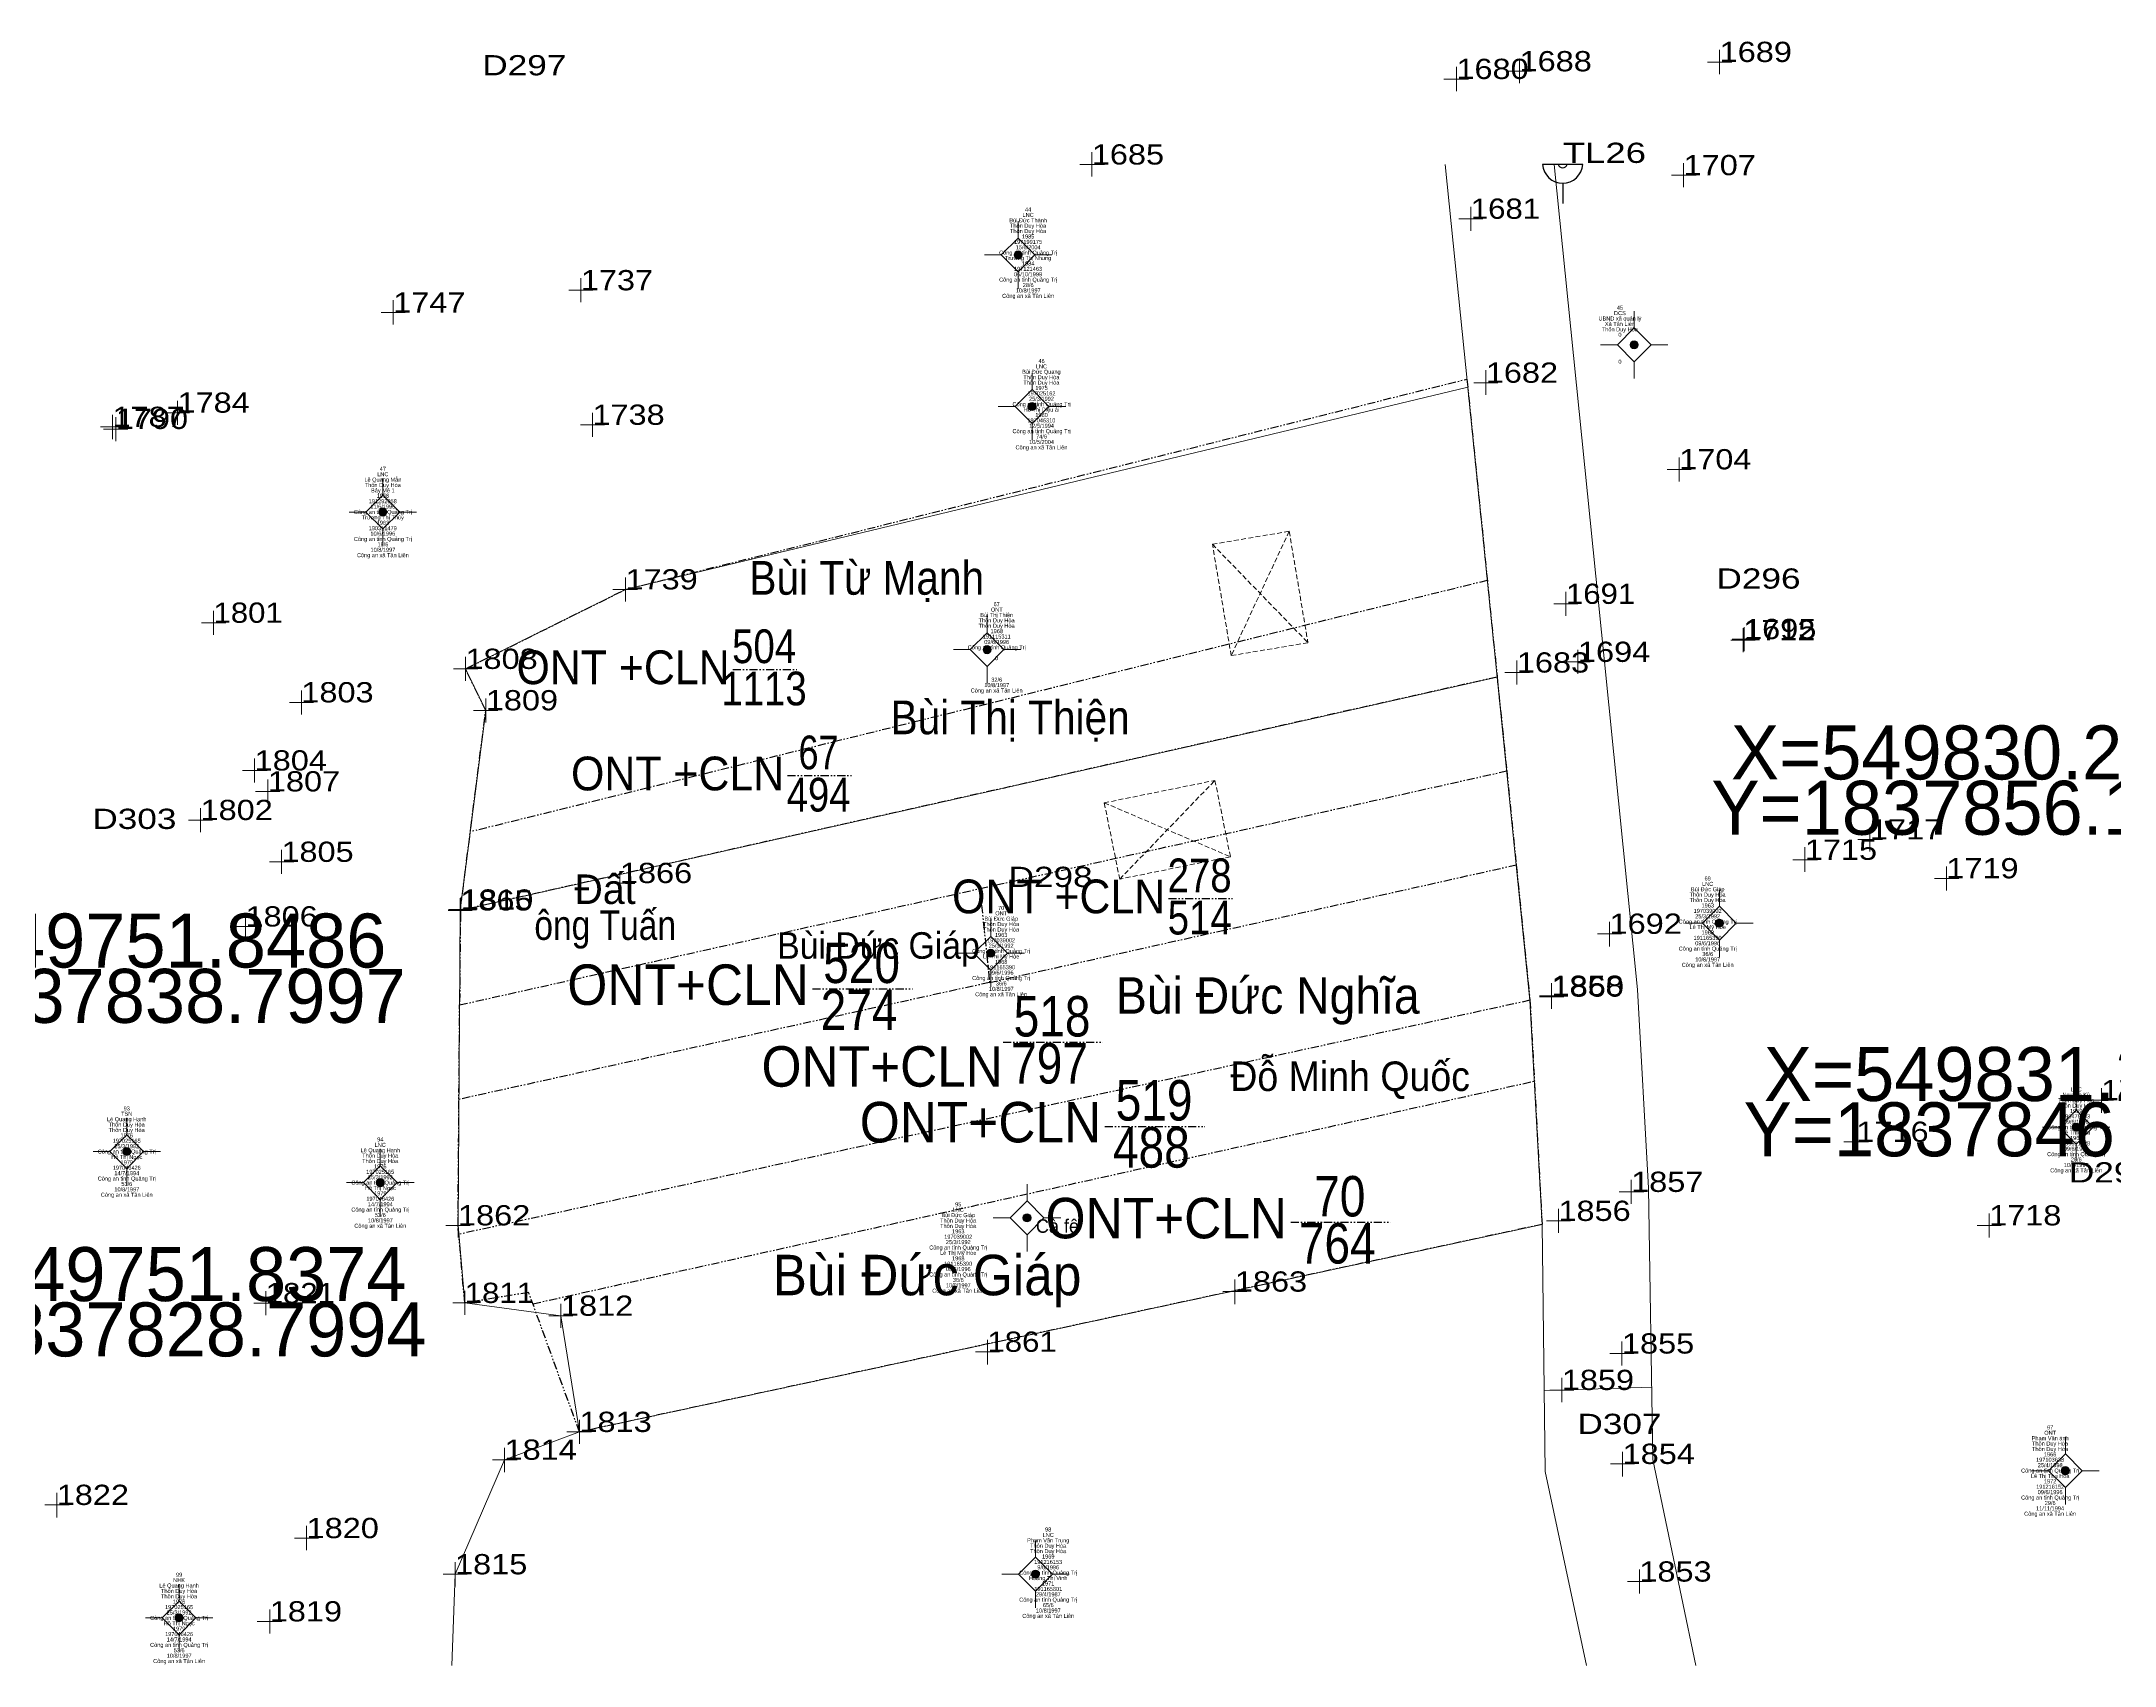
# Model space of a CAD drawing. Header units: metres. Extents: x 548949 to 550221, y 1836732 to 1838051.
# Drawn here: x 549720.9 to 549874.5, y 1837796.8 to 1837917.2 of the extents above; entities that cross this region are included whole.
import ezdxf
from ezdxf.enums import TextEntityAlignment as Align

# ---------------------------------------------------------------- set-up
doc = ezdxf.new("R2010")
doc.units = ezdxf.units.M
doc.header["$LTSCALE"] = 0.12
doc.linetypes.add('DASH_DOUBLE_DOT', pattern=[9.2, 5, -1.2, 0.3, -1.2, 0.3, -1.2])
doc.linetypes.add('MEDIUM_DASHED', pattern=[4.5, 3, -1.5])
for name, color, linetype, lineweight in [('10', 7, 'Continuous', 13), ('11', 7, 'Continuous', 13), ('2', 7, 'DASH_DOUBLE_DOT', 25), ('22', 7, 'Continuous', 13), ('23', 7, 'Continuous', 13), ('4', 7, 'Continuous', 13), ('40', 7, 'MEDIUM_DASHED', 13), ('8', 7, 'Continuous', 25)]:
    doc.layers.add(name, color=color, linetype=linetype, lineweight=lineweight)
doc.layers.add('15', color=7, linetype='Continuous')
doc.layers.add('5', color=7, linetype='Continuous')

msp = doc.modelspace()

# ---------------------------------------------------------------- hatches: boundary and pattern name
at = {"layer": '11'}
for points in [[(549793.5895, 1837901.38, 1), (549792.9895, 1837901.38, 1)], [(549839.2495, 1837894.72, 1), (549838.6495, 1837894.72, 1)], [(549794.6195, 1837890.15, 1), (549794.0195, 1837890.15, 1)], [(549746.5095, 1837882.33, 1), (549745.9095, 1837882.33, 1)], [(549791.2895, 1837872.13, 1), (549790.6895, 1837872.13, 1)], [(549845.5595, 1837851.86, 1), (549844.9595, 1837851.86, 1)], [(549791.5595, 1837849.63, 1), (549790.9595, 1837849.63, 1)], [(549871.9995, 1837836.74, 1), (549871.3995, 1837836.74, 1)], [(549727.5295, 1837834.93, 1), (549726.9295, 1837834.93, 1)], [(549746.3195, 1837832.63, 1), (549745.7195, 1837832.63, 1)], [(549794.2495, 1837830.02, 1), (549793.6495, 1837830.02, 1)], [(549871.1995, 1837811.28, 1), (549870.5995, 1837811.28, 1)], [(549794.8795, 1837803.61, 1), (549794.2795, 1837803.61, 1)], [(549731.4095, 1837800.37, 1), (549730.8095, 1837800.37, 1)]]:
    msp.add_hatch(color=256, dxfattribs=at).paths.add_polyline_path(points)

# ---------------------------------------------------------------- linework, layer by layer
at = {"layer": '10'}
for p, q in [((549764.19, 1837876.59), (549826.61, 1837891.59)), ((549764.19, 1837876.59), (549752.33, 1837870.7)), ((549751.95, 1837852.8), (549828.79, 1837870.1)), ((549760.78, 1837814.15), (549832.12, 1837829.53))]:
    msp.add_line(p, q, dxfattribs=at)
for points in [[(549752.33, 1837870.7), (549753.84, 1837867.63), (549751.95, 1837852.8), (549751.78, 1837829.46)], [(549751.78, 1837829.46), (549752.28, 1837823.71), (549759.41, 1837822.76), (549760.78, 1837814.15)], [(549760.78, 1837814.15), (549755.23, 1837812.09), (549751.56, 1837803.6), (549751.32, 1837796.84)]]:
    msp.add_lwpolyline(points, dxfattribs=at)
at = {"layer": '11'}
for p, q in [((549793.29, 1837903.88), (549793.29, 1837902.63)), ((549792.04, 1837901.38), (549790.79, 1837901.38)), ((549795.79, 1837901.38), (549794.54, 1837901.38)), ((549793.29, 1837900.13), (549793.29, 1837898.88)), ((549838.95, 1837897.22), (549838.95, 1837895.97)), ((549837.7, 1837894.72), (549836.45, 1837894.72)), ((549841.45, 1837894.72), (549840.2, 1837894.72)), ((549794.32, 1837892.65), (549794.32, 1837891.4)), ((549838.95, 1837893.47), (549838.95, 1837892.22)), ((549793.07, 1837890.15), (549791.82, 1837890.15)), ((549796.82, 1837890.15), (549795.57, 1837890.15)), ((549794.32, 1837888.9), (549794.32, 1837887.65)), ((549746.21, 1837884.83), (549746.21, 1837883.58)), ((549744.96, 1837882.33), (549743.71, 1837882.33)), ((549748.71, 1837882.33), (549747.46, 1837882.33)), ((549746.21, 1837881.08), (549746.21, 1837879.83)), ((549790.99, 1837874.63), (549790.99, 1837873.38)), ((549789.74, 1837872.13), (549788.49, 1837872.13)), ((549793.49, 1837872.13), (549792.24, 1837872.13)), ((549790.99, 1837870.88), (549790.99, 1837869.63)), ((549845.26, 1837854.36), (549845.26, 1837853.11)), ((549791.26, 1837852.13), (549791.26, 1837850.88)), ((549844.01, 1837851.86), (549842.76, 1837851.86)), ((549845.26, 1837850.61), (549845.26, 1837849.36)), ((549847.76, 1837851.86), (549846.51, 1837851.86)), ((549790.01, 1837849.63), (549788.76, 1837849.63)), ((549793.76, 1837849.63), (549792.51, 1837849.63)), ((549791.26, 1837848.38), (549791.26, 1837847.13)), ((549871.7, 1837839.24), (549871.7, 1837837.99)), ((549727.23, 1837837.43), (549727.23, 1837836.18)), ((549870.45, 1837836.74), (549869.2, 1837836.74)), ((549874.2, 1837836.74), (549872.95, 1837836.74)), ((549871.7, 1837835.49), (549871.7, 1837834.24)), ((549725.98, 1837834.93), (549724.73, 1837834.93)), ((549727.23, 1837833.68), (549727.23, 1837832.43)), ((549729.73, 1837834.93), (549728.48, 1837834.93)), ((549746.02, 1837835.13), (549746.02, 1837833.88)), ((549744.77, 1837832.63), (549743.52, 1837832.63)), ((549748.52, 1837832.63), (549747.27, 1837832.63)), ((549793.95, 1837832.52), (549793.95, 1837831.27)), ((549746.02, 1837831.38), (549746.02, 1837830.13)), ((549792.7, 1837830.02), (549791.45, 1837830.02)), ((549796.45, 1837830.02), (549795.2, 1837830.02)), ((549793.95, 1837828.77), (549793.95, 1837827.52)), ((549870.9, 1837813.78), (549870.9, 1837812.53)), ((549869.65, 1837811.28), (549868.4, 1837811.28)), ((549873.4, 1837811.28), (549872.15, 1837811.28)), ((549870.9, 1837810.03), (549870.9, 1837808.78)), ((549794.58, 1837806.11), (549794.58, 1837804.86)), ((549793.33, 1837803.61), (549792.08, 1837803.61)), ((549797.08, 1837803.61), (549795.83, 1837803.61)), ((549731.11, 1837802.87), (549731.11, 1837801.62)), ((549794.58, 1837802.36), (549794.58, 1837801.11)), ((549729.86, 1837800.37), (549728.61, 1837800.37)), ((549733.61, 1837800.37), (549732.36, 1837800.37)), ((549731.11, 1837799.12), (549731.11, 1837797.87))]:
    msp.add_line(p, q, dxfattribs=at)
for points in [[(549793.29, 1837902.63), (549792.04, 1837901.38), (549793.29, 1837900.13), (549794.54, 1837901.38)], [(549838.95, 1837895.97), (549837.7, 1837894.72), (549838.95, 1837893.47), (549840.2, 1837894.72)], [(549794.32, 1837891.4), (549793.07, 1837890.15), (549794.32, 1837888.9), (549795.57, 1837890.15)], [(549746.21, 1837883.58), (549744.96, 1837882.33), (549746.21, 1837881.08), (549747.46, 1837882.33)], [(549790.99, 1837873.38), (549789.74, 1837872.13), (549790.99, 1837870.88), (549792.24, 1837872.13)], [(549845.26, 1837853.11), (549844.01, 1837851.86), (549845.26, 1837850.61), (549846.51, 1837851.86)], [(549791.26, 1837850.88), (549790.01, 1837849.63), (549791.26, 1837848.38), (549792.51, 1837849.63)], [(549871.7, 1837837.99), (549870.45, 1837836.74), (549871.7, 1837835.49), (549872.95, 1837836.74)], [(549727.23, 1837836.18), (549725.98, 1837834.93), (549727.23, 1837833.68), (549728.48, 1837834.93)], [(549746.02, 1837833.88), (549744.77, 1837832.63), (549746.02, 1837831.38), (549747.27, 1837832.63)], [(549793.95, 1837831.27), (549792.7, 1837830.02), (549793.95, 1837828.77), (549795.2, 1837830.02)], [(549870.9, 1837812.53), (549869.65, 1837811.28), (549870.9, 1837810.03), (549872.15, 1837811.28)], [(549794.58, 1837804.86), (549793.33, 1837803.61), (549794.58, 1837802.36), (549795.83, 1837803.61)], [(549731.11, 1837801.62), (549729.86, 1837800.37), (549731.11, 1837799.12), (549732.36, 1837800.37)]]:
    msp.add_lwpolyline(points, close=True, dxfattribs=at)
for centre in [(549793.2895, 1837901.38), (549838.9495, 1837894.72), (549794.3195, 1837890.15), (549746.2095, 1837882.33), (549790.9895, 1837872.13), (549845.2595, 1837851.86), (549791.2595, 1837849.63), (549871.6995, 1837836.74), (549727.2295, 1837834.93), (549746.0195, 1837832.63), (549793.9495, 1837830.02), (549870.8995, 1837811.28), (549794.5795, 1837803.61), (549731.1095, 1837800.37)]:
    msp.add_circle(centre, 0.3, dxfattribs=at)
at = {"layer": '2'}
for p, q in [((549828.06, 1837877.26), (549752.7, 1837858.63)), ((549772.15, 1837870.66), (549776.9, 1837870.66)), ((549828.79, 1837870.1), (549829.5, 1837863.14)), ((549776.19, 1837862.79), (549780.94, 1837862.79)), ((549804.43, 1837853.68), (549809.18, 1837853.68)), ((549751.95, 1837852.8), (549751.9, 1837845.8)), ((549831.22, 1837846.14), (549751.84, 1837828.8)), ((549791.17, 1837847.46), (549751.85, 1837838.8)), ((549778.05, 1837846.99), (549785.45, 1837846.99)), ((549831.22, 1837846.14), (549831.55, 1837840.15)), ((549792.17, 1837843.03), (549799.57, 1837843.03)), ((549757.33, 1837823.65), (549831.55, 1837840.15)), ((549799.72, 1837836.8), (549807.12, 1837836.8)), ((549813.49, 1837829.69), (549820.89, 1837829.69))]:
    msp.add_line(p, q, dxfattribs=at)
for points in [[(549753.07, 1837861.61), (549753.84, 1837867.63), (549752.33, 1837870.7), (549764.19, 1837876.59), (549826.55, 1837892.18), (549827.76, 1837880.24)], [(549827.76, 1837880.24), (549828.79, 1837870.1), (549751.95, 1837852.8), (549753.07, 1837861.61)], [(549790.46, 1837854.42), (549829.5, 1837863.14), (549830.21, 1837856.18)]]:
    msp.add_lwpolyline(points, dxfattribs=at)
msp.add_lwpolyline([(549830.21, 1837856.18), (549831.22, 1837846.14), (549832.12, 1837829.53), (549760.78, 1837814.15), (549757.02, 1837824.49), (549752.28, 1837823.71), (549751.78, 1837829.46), (549751.9, 1837845.8), (549790.46, 1837854.42), (549791.17, 1837847.46)], close=True, dxfattribs=at)
at = {"layer": '22'}
msp.add_line((549832.28, 1837817.22), (549840.27, 1837817.47), dxfattribs=at)
at = {"layer": '23'}
msp.add_line((549833.02, 1837908.09), (549836.71, 1837871.47), dxfattribs=at)
for points in [[(549824.94, 1837908.09), (549825.38, 1837903.72), (549826.61, 1837891.59), (549828.79, 1837870.1), (549831.22, 1837846.14), (549832.12, 1837829.53)], [(549836.71, 1837871.47), (549839.18, 1837846.95), (549840.01, 1837832.23)], [(549840.01, 1837832.23), (549840.34, 1837812.11), (549843.51, 1837796.84)], [(549832.12, 1837829.53), (549832.36, 1837811.23), (549835.41, 1837796.84)]]:
    msp.add_lwpolyline(points, dxfattribs=at)
at = {"layer": '4'}
for p, q in [((549825.77, 1837913.53), (549825.77, 1837915.31)), ((549830.45, 1837914.1), (549830.45, 1837915.88)), ((549846.18, 1837915.68), (549844.39, 1837915.68)), ((549845.28, 1837914.79), (549845.28, 1837916.57)), ((549826.66, 1837914.42), (549824.84, 1837914.42)), ((549831.34, 1837914.99), (549829.56, 1837914.99)), ((549798.75, 1837907.19), (549798.75, 1837909)), ((549799.68, 1837908.08), (549797.86, 1837908.08)), ((549842.61, 1837906.4), (549842.61, 1837908.18)), ((549843.54, 1837907.29), (549841.72, 1837907.29)), ((549826.84, 1837903.17), (549826.84, 1837904.95)), ((549827.73, 1837904.06), (549825.95, 1837904.06)), ((549761.77, 1837898.76), (549759.99, 1837898.76)), ((549760.88, 1837897.87), (549760.88, 1837899.65)), ((549747.87, 1837897.11), (549746.09, 1837897.11)), ((549746.98, 1837896.22), (549746.98, 1837898.04)), ((549827.95, 1837891.02), (549827.95, 1837892.84)), ((549730.99, 1837888.8), (549730.99, 1837890.58)), ((549828.84, 1837891.91), (549827.06, 1837891.91)), ((549726.17, 1837887.74), (549726.17, 1837889.52)), ((549726.42, 1837887.59), (549726.42, 1837889.37)), ((549731.88, 1837889.69), (549730.1, 1837889.69)), ((549761.74, 1837887.9), (549761.74, 1837889.68)), ((549727.06, 1837888.63), (549725.28, 1837888.63)), ((549727.31, 1837888.48), (549725.5, 1837888.48)), ((549762.64, 1837888.79), (549760.85, 1837888.79)), ((549842.28, 1837884.6), (549842.28, 1837886.38)), ((549843.17, 1837885.49), (549841.39, 1837885.49)), ((549764.19, 1837875.7), (549764.19, 1837877.48)), ((549765.08, 1837876.59), (549763.26, 1837876.59)), ((549834.78, 1837875.52), (549833, 1837875.52)), ((549833.89, 1837874.63), (549833.89, 1837876.41)), ((549734.58, 1837874.12), (549732.77, 1837874.12)), ((549733.66, 1837873.23), (549733.66, 1837875.01)), ((549847.02, 1837871.94), (549847.02, 1837873.72)), ((549847.09, 1837872.02), (549847.09, 1837873.8)), ((549834.78, 1837870.33), (549834.78, 1837872.11)), ((549847.91, 1837872.83), (549846.1, 1837872.83)), ((549847.98, 1837872.91), (549846.2, 1837872.91)), ((549753.26, 1837870.7), (549751.44, 1837870.7)), ((549752.33, 1837869.81), (549752.33, 1837871.59)), ((549830.25, 1837869.54), (549830.25, 1837871.32)), ((549835.68, 1837871.22), (549833.89, 1837871.22)), ((549740.17, 1837867.33), (549740.17, 1837869.11)), ((549831.18, 1837870.43), (549829.36, 1837870.43)), ((549741.06, 1837868.22), (549739.28, 1837868.22)), ((549754.73, 1837867.63), (549752.92, 1837867.63)), ((549753.84, 1837866.74), (549753.84, 1837868.52)), ((549737.64, 1837863.17), (549735.82, 1837863.17)), ((549736.71, 1837862.28), (549736.71, 1837864.06)), ((549738.58, 1837861.62), (549736.76, 1837861.62)), ((549737.69, 1837860.73), (549737.69, 1837862.51)), ((549732.7, 1837858.61), (549732.7, 1837860.39)), ((549733.59, 1837859.5), (549731.81, 1837859.5)), ((549856.42, 1837857.17), (549856.42, 1837858.95)), ((549738.69, 1837855.51), (549738.69, 1837857.29)), ((549851.59, 1837855.66), (549851.59, 1837857.48)), ((549857.34, 1837858.06), (549855.53, 1837858.06)), ((549739.62, 1837856.4), (549737.8, 1837856.4)), ((549763.78, 1837853.9), (549763.78, 1837855.72)), ((549852.52, 1837856.55), (549850.7, 1837856.55)), ((549863, 1837855.18), (549861.19, 1837855.18)), ((549862.08, 1837854.29), (549862.08, 1837856.07)), ((549751.95, 1837851.91), (549751.95, 1837853.72)), ((549752, 1837851.97), (549752, 1837853.75)), ((549764.67, 1837854.83), (549762.89, 1837854.83)), ((549736.03, 1837850.72), (549736.03, 1837852.5)), ((549752.84, 1837852.8), (549751.06, 1837852.8)), ((549752.89, 1837852.86), (549751.08, 1837852.86)), ((549736.92, 1837851.61), (549735.14, 1837851.61)), ((549838.01, 1837851.07), (549836.23, 1837851.07)), ((549837.12, 1837850.14), (549837.12, 1837851.96)), ((549833.7, 1837846.47), (549831.92, 1837846.47)), ((549833.72, 1837846.41), (549831.94, 1837846.41)), ((549832.81, 1837845.58), (549832.81, 1837847.4)), ((549832.83, 1837845.52), (549832.83, 1837847.3)), ((549874.46, 1837838.73), (549872.68, 1837838.73)), ((549873.57, 1837837.8), (549873.57, 1837839.62)), ((549856.3, 1837835.65), (549854.48, 1837835.65)), ((549855.41, 1837834.76), (549855.41, 1837836.58)), ((549838.72, 1837831.05), (549838.72, 1837832.83)), ((549833.33, 1837828.9), (549833.33, 1837830.68)), ((549839.65, 1837831.94), (549837.83, 1837831.94)), ((549752.67, 1837829.46), (549750.89, 1837829.46)), ((549751.78, 1837828.57), (549751.78, 1837830.35)), ((549834.22, 1837829.79), (549832.44, 1837829.79)), ((549866.14, 1837829.46), (549864.36, 1837829.46)), ((549865.25, 1837828.57), (549865.25, 1837830.35)), ((549737.53, 1837822.8), (549737.53, 1837824.58)), ((549752.28, 1837822.82), (549752.28, 1837824.6)), ((549810.24, 1837824.55), (549808.46, 1837824.55)), ((549809.35, 1837823.62), (549809.35, 1837825.44)), ((549738.42, 1837823.69), (549736.64, 1837823.69)), ((549753.17, 1837823.71), (549751.39, 1837823.71)), ((549759.41, 1837821.87), (549759.41, 1837823.65)), ((549760.3, 1837822.76), (549758.52, 1837822.76)), ((549791.91, 1837820.09), (549790.13, 1837820.09)), ((549791.02, 1837819.16), (549791.02, 1837820.98)), ((549838.93, 1837819.96), (549837.15, 1837819.96)), ((549838.04, 1837819.07), (549838.04, 1837820.86)), ((549834.47, 1837817.26), (549832.69, 1837817.26)), ((549833.58, 1837816.37), (549833.58, 1837818.15)), ((549761.67, 1837814.15), (549759.85, 1837814.15)), ((549760.78, 1837813.26), (549760.78, 1837815.04)), ((549755.23, 1837811.16), (549755.23, 1837812.98)), ((549838.09, 1837810.86), (549838.09, 1837812.67)), ((549756.16, 1837812.09), (549754.34, 1837812.09)), ((549838.98, 1837811.78), (549837.2, 1837811.78)), ((549722.04, 1837807.82), (549722.04, 1837809.63)), ((549722.96, 1837808.74), (549721.15, 1837808.74)), ((549741.45, 1837806.28), (549739.67, 1837806.28)), ((549740.56, 1837805.39), (549740.56, 1837807.2)), ((549751.56, 1837802.71), (549751.56, 1837804.49)), ((549752.45, 1837803.6), (549750.67, 1837803.6)), ((549840.22, 1837803.06), (549838.44, 1837803.06)), ((549839.33, 1837802.17), (549839.33, 1837803.95)), ((549738.72, 1837800.11), (549736.9, 1837800.11)), ((549737.83, 1837799.22), (549737.83, 1837801))]:
    msp.add_line(p, q, dxfattribs=at)
at = {"layer": '40'}
for p, q in [((549807.69, 1837879.94), (549814.77, 1837872.64)), ((549813.38, 1837880.9), (549809.08, 1837871.69)), ((549800.82, 1837855.12), (549807.88, 1837862.44)), ((549799.67, 1837860.78), (549809.02, 1837856.78))]:
    msp.add_line(p, q, dxfattribs=at)
for points in [[(549813.38, 1837880.9), (549814.77, 1837872.64), (549809.08, 1837871.69), (549807.69, 1837879.94)], [(549799.67, 1837860.78), (549807.88, 1837862.44), (549809.02, 1837856.78), (549800.82, 1837855.12)]]:
    msp.add_lwpolyline(points, close=True, dxfattribs=at)
at = {"layer": '8'}
for p, q in [((549835.14, 1837908.09), (549832.15, 1837908.09)), ((549833.99, 1837908.09), (549833.3, 1837908.09)), ((549833.65, 1837906.7), (549833.65, 1837905.2))]:
    msp.add_line(p, q, dxfattribs=at)
for radius, start, end in [(1.5, 184.04221, 355.95779), (0.36, 197.08044, 342.91956)]:
    msp.add_arc((549833.6453, 1837908.1981), radius, start, end, dxfattribs=at)

# ---------------------------------------------------------------- texts
at = {"layer": '15'}
for s, width, p in [('LNC', 0.95, (549794.03, 1837904.2)), ('44', 0.95, (549794.03, 1837904.6)), ('1985', 0.95, (549794.035, 1837902.6)), ('1984', 0.95, (549794.035, 1837900.6)), ('28/6', 0.95, (549794.035, 1837899)), ('DCS', 0.95, (549837.89, 1837896.92)), ('45', 0.95, (549837.89, 1837897.32)), ('0', 0.9, (549837.89, 1837895.32)), ('46', 0.9, (549795.025, 1837893.37)), ('0', 0.9, (549837.89, 1837893.32)), ('LNC', 0.95, (549795.02, 1837892.97)), ('197025162', 0.95, (549795.02, 1837890.97)), ('25/3/1992', 0.95, (549795.02, 1837890.57)), ('1975', 0.95, (549795.025, 1837891.37)), ('1980', 0.95, (549795.025, 1837889.37)), ('74/6', 0.95, (549795.025, 1837887.77)), ('LNC', 0.95, (549746.21, 1837884.98)), ('47', 0.95, (549746.21, 1837885.38)), ('11/6/1996', 0.95, (549746.21, 1837882.58)), ('Bảy Mệ 1', 0.95, (549746.21, 1837883.78)), ('1958', 0.95, (549746.215, 1837883.38)), ('1963', 0.95, (549746.215, 1837881.38)), ('10/6/1996', 0.95, (549746.21, 1837880.58)), ('18/6', 0.95, (549746.215, 1837879.78)), ('67', 0.95, (549791.7, 1837875.35)), ('1968', 0.95, (549791.705, 1837873.35)), ('191115311', 0.95, (549791.705, 1837872.95)), ('09/6/1996', 0.95, (549791.7, 1837872.55)), ('0', 0.9, (549791.7, 1837871.35)), ('32/6', 0.95, (549791.705, 1837869.75)), ('69', 0.95, (549844.39, 1837855.02)), ('LNC', 0.95, (549844.39, 1837854.62)), ('70', 0.95, (549792.03, 1837852.84)), ('197039002', 0.95, (549844.39, 1837852.62)), ('25/3/1992', 0.95, (549844.39, 1837852.22)), ('1963', 0.95, (549844.395, 1837853.02)), ('197039002', 0.95, (549792.03, 1837850.44)), ('1963', 0.95, (549792.035, 1837850.84)), ('1968', 0.95, (549844.395, 1837851.02)), ('25/3/1992', 0.95, (549792.03, 1837850.04)), ('1968', 0.95, (549792.035, 1837848.84)), ('09/6/1996', 0.95, (549844.39, 1837850.22)), ('36/6', 0.95, (549844.395, 1837849.42)), ('09/6/1996', 0.95, (549792.03, 1837848.04)), ('36/6', 0.95, (549792.035, 1837847.24)), ('96', 0.9, (549871.705, 1837839.79)), ('93', 0.95, (549727.23, 1837837.98)), ('LNC', 0.95, (549871.7, 1837839.39)), ('TSN', 0.95, (549727.225, 1837837.58)), ('09/6/1996', 0.95, (549871.7, 1837836.99)), ('1959', 0.95, (549871.705, 1837837.79)), ('25/3/1992', 0.95, (549727.23, 1837835.18)), ('1976', 0.95, (549727.23, 1837835.98)), ('LNC', 0.95, (549746.02, 1837835.28)), ('94', 0.95, (549746.02, 1837835.68)), ('09/6/1996', 0.95, (549871.7, 1837834.99)), ('1960', 0.95, (549871.705, 1837835.79)), ('197046426', 0.95, (549727.23, 1837833.58)), ('1979', 0.95, (549727.235, 1837833.98)), ('1976', 0.95, (549746.02, 1837833.68)), ('26/6', 0.95, (549871.705, 1837834.19)), ('53/6', 0.95, (549727.235, 1837832.38)), ('25/3/1992', 0.95, (549746.02, 1837832.88)), ('197046426', 0.95, (549746.02, 1837831.28)), ('1979', 0.95, (549746.025, 1837831.68)), ('LNC', 0.95, (549788.85, 1837830.47)), ('95', 0.95, (549788.85, 1837830.87)), ('53/6', 0.95, (549746.025, 1837830.08)), ('1963', 0.95, (549788.855, 1837828.87)), ('197039002', 0.95, (549788.85, 1837828.47)), ('25/3/1992', 0.95, (549788.85, 1837828.07)), ('09/6/1996', 0.95, (549788.85, 1837826.07)), ('1968', 0.95, (549788.855, 1837826.87)), ('36/6', 0.95, (549788.855, 1837825.27)), ('97', 0.95, (549869.77, 1837814.34)), ('1966', 0.95, (549869.77, 1837812.34)), ('1972', 0.95, (549869.77, 1837810.34)), ('191216152', 0.95, (549869.77, 1837809.94)), ('09/6/1996', 0.95, (549869.77, 1837809.54)), ('29/6', 0.95, (549869.775, 1837808.74)), ('LNC', 0.95, (549795.52, 1837806.37)), ('98', 0.95, (549795.52, 1837806.77)), ('1969', 0.95, (549795.525, 1837804.77)), ('99', 0.95, (549731.11, 1837803.42)), ('9/6/1996', 0.95, (549795.52, 1837803.97)), ('1971', 0.9, (549795.515, 1837802.77)), ('1976', 0.95, (549731.11, 1837801.42)), ('191165801', 0.95, (549795.525, 1837802.37)), ('65/6', 0.95, (549795.525, 1837801.17)), ('25/3/1992', 0.95, (549731.11, 1837800.62)), ('197046426', 0.95, (549731.11, 1837799.02)), ('1979', 0.95, (549731.115, 1837799.42)), ('53/6', 0.95, (549731.115, 1837797.82))]:
    msp.add_text(s, height=0.3, dxfattribs=dict(at, width=width)).set_placement(p, align=Align.CENTER)
for s, p in [('Bùi Đức Thành', (549794.035, 1837903.8)), ('Thôn Duy Hòa', (549794.025, 1837903.4)), ('Thôn Duy Hòa', (549794.025, 1837903)), ('Công an tỉnh Quảng Trị', (549794.035, 1837901.4)), ('Trương Thị Nhung', (549794.03, 1837901)), ('197199175', (549794.025, 1837902.2)), ('15/6/2004', (549794.035, 1837901.8)), ('Công an tỉnh Quảng Trị', (549794.035, 1837899.4)), ('06/10/1999', (549794.025, 1837899.8)), ('197121463', (549794.025, 1837900.2)), ('Công an xã Tân Liên', (549794.03, 1837898.2)), ('10/8/1997', (549794.035, 1837898.6)), ('UBND xã quản lý', (549837.89, 1837896.52)), ('Thôn Duy Hòa', (549837.885, 1837895.72)), (' Xã Tân Liên ', (549837.89, 1837896.12)), ('Bùi Đức Quang', (549795.015, 1837892.57)), ('Thôn Duy Hòa', (549795.015, 1837892.17)), ('Thôn Duy Hòa', (549795.015, 1837891.77)), ('Công an tỉnh Quảng Trị', (549795.025, 1837890.17)), ('Hồ Thị Diệu ái', (549795.02, 1837889.77)), ('197046310', (549795.015, 1837888.97)), ('Công an tỉnh Quảng Trị', (549795.025, 1837888.17)), ('12/5/1994', (549795.025, 1837888.57)), ('10/5/2004', (549795.025, 1837887.37)), ('Công an xã Tân Liên', (549795.02, 1837886.97)), ('Thôn Duy Hòa', (549746.205, 1837884.18)), ('Lê Quang Mẫn', (549746.215, 1837884.58)), ('191292058', (549746.205, 1837882.98)), ('Công an tỉnh Quảng Trị', (549746.215, 1837882.18)), ('Trương Thị Thúy', (549746.205, 1837881.78)), ('190311479', (549746.205, 1837880.98)), ('Công an tỉnh Quảng Trị', (549746.215, 1837880.18)), ('Công an xã Tân Liên', (549746.21, 1837878.98)), ('10/8/1997', (549746.215, 1837879.38)), ('ONT', (549791.705, 1837874.95)), ('Thôn Duy Hòa', (549791.695, 1837874.15)), ('Thôn Duy Hòa', (549791.695, 1837873.75)), ('Bùi Thị Thiện', (549791.7, 1837874.55)), ('Công an tỉnh Quảng Trị', (549791.705, 1837872.15)), ('Công an xã Tân Liên', (549791.7, 1837868.95)), ('10/8/1997', (549791.705, 1837869.35)), ('Thôn Duy Hòa', (549844.385, 1837853.82)), ('Thôn Duy Hòa', (549844.385, 1837853.42)), ('Bùi Đức Giáp', (549844.395, 1837854.22)), ('Bùi Đức Giáp', (549792.035, 1837852.04)), ('ONT', (549792.035, 1837852.44)), ('Công an tỉnh Quảng Trị', (549844.395, 1837851.82)), ('Thôn Duy Hòa', (549792.025, 1837851.64)), ('Thôn Duy Hòa', (549792.025, 1837851.24)), ('Lê Thị Mỹ Hòe', (549844.395, 1837851.42)), ('191165390', (549844.385, 1837850.62)), ('Công an tỉnh Quảng Trị', (549792.035, 1837849.64)), ('Lê Thị Mỹ Hòe', (549792.035, 1837849.24)), ('Công an tỉnh Quảng Trị', (549844.395, 1837849.82)), ('10/8/1997', (549844.395, 1837849.02)), ('Công an tỉnh Quảng Trị', (549792.035, 1837847.64)), ('191165390', (549792.025, 1837848.44)), ('Công an xã Tân Liên', (549844.39, 1837848.62)), ('Công an xã Tân Liên', (549792.03, 1837846.44)), ('10/8/1997', (549792.035, 1837846.84)), ('Thôn Duy Hòa', (549871.695, 1837838.59)), ('Thôn Duy Hòa', (549871.695, 1837838.19)), ('Nguyễn Kỷ', (549871.695, 1837838.99)), ('Lê Quang Hạnh', (549727.23, 1837837.18)), ('Thôn Duy Hòa', (549727.225, 1837836.78)), ('Công an tỉnh Quảng Trị', (549871.705, 1837836.59)), ('190478203', (549871.695, 1837837.39)), ('Thôn Duy Hòa', (549727.225, 1837836.38)), ('197025165', (549727.225, 1837835.58)), ('Lê Quang Hạnh', (549746.02, 1837834.88)), ('Lê Thị Tâm', (549871.7, 1837836.19)), ('190311528', (549871.695, 1837835.39)), ('Công an tỉnh Quảng Trị', (549727.235, 1837834.78)), ('Hồ Thị Ngọc', (549727.235, 1837834.38)), ('Thôn Duy Hòa', (549746.015, 1837834.48)), ('Thôn Duy Hòa', (549746.015, 1837834.08)), ('Công an tỉnh Quảng Trị', (549871.705, 1837834.59)), ('Công an xã Tân Liên', (549871.7, 1837833.39)), ('10/8/1997', (549871.705, 1837833.79)), ('Công an tỉnh Quảng Trị', (549727.235, 1837832.78)), ('14/7/1994', (549727.235, 1837833.18)), ('10/8/1997', (549727.235, 1837831.98)), ('Công an tỉnh Quảng Trị', (549746.025, 1837832.48)), ('Hồ Thị Ngọc', (549746.025, 1837832.08)), ('197025165', (549746.015, 1837833.28)), ('Công an xã Tân Liên', (549727.23, 1837831.58)), ('Công an tỉnh Quảng Trị', (549746.025, 1837830.48)), ('14/7/1994', (549746.025, 1837830.88)), ('Công an xã Tân Liên', (549746.02, 1837829.28)), ('10/8/1997', (549746.025, 1837829.68)), ('Thôn Duy Hòa', (549788.845, 1837829.67)), ('Thôn Duy Hòa', (549788.845, 1837829.27)), ('Bùi Đức Giáp', (549788.855, 1837830.07)), ('Công an tỉnh Quảng Trị', (549788.855, 1837827.67)), ('Lê Thị Mỹ Hòe', (549788.855, 1837827.27)), ('Công an tỉnh Quảng Trị', (549788.855, 1837825.67)), ('191165390', (549788.845, 1837826.47)), ('Công an xã Tân Liên', (549788.85, 1837824.47)), ('10/8/1997', (549788.855, 1837824.87)), ('Phạm Văn ánh', (549869.775, 1837813.54)), ('ONT', (549869.775, 1837813.94)), ('Thôn Duy Hòa', (549869.765, 1837813.14)), ('Thôn Duy Hòa', (549869.765, 1837812.74)), ('197103638', (549869.765, 1837811.94)), ('Công an tỉnh Quảng Trị', (549869.775, 1837811.14)), ('Lê Thị Thu Hòa', (549869.775, 1837810.74)), ('25/4/1998', (549869.775, 1837811.54)), ('Công an tỉnh Quảng Trị', (549869.775, 1837809.14)), ('Công an xã Tân Liên', (549869.77, 1837807.94)), ('11/11/1994', (549869.765, 1837808.34)), ('Phạm Văn Trung', (549795.52, 1837805.97)), ('Thôn Duy Hòa', (549795.515, 1837805.57)), ('Thôn Duy Hòa', (549795.515, 1837805.17)), ('191216153', (549795.515, 1837804.37)), ('Lê Quang Hạnh', (549731.11, 1837802.62)), ('NHK', (549731.11, 1837803.02)), ('Công an tỉnh Quảng Trị', (549795.525, 1837803.57)), ('Hoàng Thị Vinh', (549795.52, 1837803.17)), ('Thôn Duy Hòa', (549731.105, 1837802.22)), ('Thôn Duy Hòa', (549731.105, 1837801.82)), ('Công an tỉnh Quảng Trị', (549795.525, 1837801.57)), ('29/4/1987', (549795.525, 1837801.97)), ('Công an tỉnh Quảng Trị', (549731.115, 1837800.22)), ('Hồ Thị Ngọc', (549731.115, 1837799.82)), ('197025165', (549731.105, 1837801.02)), ('Công an xã Tân Liên', (549795.52, 1837800.37)), ('10/8/1997', (549795.525, 1837800.77)), ('Công an tỉnh Quảng Trị', (549731.115, 1837798.22)), ('14/7/1994', (549731.115, 1837798.62)), ('Công an xã Tân Liên', (549731.11, 1837797.02)), ('10/8/1997', (549731.115, 1837797.42))]:
    msp.add_text(s, height=0.3, dxfattribs=at).set_placement(p, align=Align.CENTER)
at = {"layer": '2'}
for s, width, p in [('Bùi Từ Mạnh', 0.9, (549790.77, 1837876.2)), ('ONT +CLN', 0.95, (549771.91, 1837869.57)), ('Bùi Thị Thiện', 0.9, (549801.56, 1837865.86)), ('ONT +CLN', 0.95, (549775.95, 1837861.7)), ('ONT +CLN', 0.95, (549804.19, 1837852.59))]:
    msp.add_text(s, height=2.5, dxfattribs=dict(at, width=width)).set_placement(p, align=Align.RIGHT)
for s, height, width, p in [('504', 2.5, 0.85, (549774.465, 1837871.13)), ('1113', 2.5, 0.85, (549774.46, 1837868)), ('67', 2.5, 0.8, (549778.5, 1837863.26)), ('494', 2.5, 0.85, (549778.505, 1837860.13)), ('278', 2.5, 0.85, (549806.74, 1837854.15)), ('ông Tuấn', 2.187, 0.85, (549762.69, 1837850.62)), ('514', 2.5, 0.85, (549806.745, 1837851.02)), ('Bùi Đức Giáp', 1.968, 0.95, (549782.94, 1837849.22)), ('520', 3, 0.85, (549781.69, 1837847.42)), ('ONT+CLN', 3, 0.95, (549768.83, 1837845.8)), ('Bùi Đức Nghĩa', 2.7, 0.95, (549811.795, 1837845.15)), ('274', 3, 0.85, (549781.5, 1837843.93)), ('518', 3, 0.85, (549795.805, 1837843.46)), ('797', 3, 0.85, (549795.615, 1837839.97)), ('ONT+CLN', 3, 0.95, (549783.22, 1837839.74)), ('Đỗ Minh Quốc', 2.187, 0.95, (549817.895, 1837839.42)), ('519', 3, 0.85, (549803.365, 1837837.23)), ('ONT+CLN', 3, 0.95, (549790.5, 1837835.61)), ('488', 3, 0.85, (549803.165, 1837833.74)), ('70', 3, 0.85, (549817.13, 1837830.12)), ('ONT+CLN', 3, 0.95, (549804.27, 1837828.5)), ('764', 3, 0.85, (549816.94, 1837826.63)), ('Bùi Đức Giáp', 3, 0.95, (549786.54, 1837824.28))]:
    msp.add_text(s, height=height, dxfattribs=dict(at, width=width)).set_placement(p, align=Align.CENTER)
for s, height, p in [('X=549830.2019', 4, (549865.08, 1837862.51)), ('Y=1837856.1782', 4, (549865.12, 1837858.41)), ('Đất', 2.187, (549762.675, 1837853.28)), ('X=549751.8486', 4, (549727.505, 1837848.57)), ('Y=1837838.7997', 4, (549727.46, 1837844.47)), ('X=549831.2200', 4, (549867.515, 1837838.68)), ('Y=1837846.1400', 4, (549867.505, 1837834.58)), ('X=549751.8374', 4, (549729.005, 1837823.85)), ('Y=1837828.7994', 4, (549729, 1837819.75))]:
    msp.add_text(s, height=height, dxfattribs=at).set_placement(p, align=Align.CENTER)
at = {"layer": '40'}
msp.add_text('Cà fê', height=1, dxfattribs=at).set_placement((549796.205, 1837828.91), align=Align.CENTER)
at = {"layer": '5'}
for s, width, p in [('1689', 1.2, (549845.28, 1837915.68)), ('D297 ', 1.3, (549753.58, 1837914.69)), ('1680', 1.2, (549825.77, 1837914.42)), ('1688', 1.2, (549830.45, 1837914.99)), ('1685', 1.2, (549798.75, 1837908.08)), ('TL26 ', 1.35, (549833.65, 1837908.2)), ('1707', 1.2, (549842.61, 1837907.29)), ('1681', 1.15, (549826.84, 1837904.06)), ('1737', 1.2, (549760.88, 1837898.76)), ('1747', 1.2, (549746.98, 1837897.11)), ('1682', 1.2, (549827.95, 1837891.91)), ('1784', 1.2, (549730.99, 1837889.69)), ('1787', 1.2, (549726.17, 1837888.63)), ('1790', 1.2, (549726.42, 1837888.48)), ('1738', 1.2, (549761.74, 1837888.79)), ('1704', 1.2, (549842.28, 1837885.49)), ('1739', 1.2, (549764.19, 1837876.59)), ('1691', 1.15, (549833.89, 1837875.52)), ('D296 ', 1.3, (549845.04, 1837876.65)), ('1801', 1.15, (549733.66, 1837874.12)), ('1712', 1.2, (549847.02, 1837872.83)), ('1695', 1.2, (549847.09, 1837872.91)), ('1808', 1.2, (549752.33, 1837870.7)), ('1694', 1.2, (549834.78, 1837871.22)), ('1683', 1.2, (549830.25, 1837870.43)), ('1803', 1.2, (549740.17, 1837868.22)), ('1809', 1.2, (549753.84, 1837867.63)), ('1804', 1.2, (549736.71, 1837863.17)), ('1807', 1.2, (549737.69, 1837861.62)), ('D303 ', 1.3, (549724.68, 1837858.84)), ('1802', 1.2, (549732.7, 1837859.5)), ('1717', 1.2, (549856.42, 1837858.06)), ('1805', 1.2, (549738.69, 1837856.4)), ('1715', 1.2, (549851.59, 1837856.55)), ('1719', 1.2, (549862.08, 1837855.18)), ('1866', 1.2, (549763.78, 1837854.83)), ('D298 ', 1.3, (549792.58, 1837854.54)), ('1865', 1.2, (549751.95, 1837852.8)), ('1810', 1.2, (549752, 1837852.86)), ('1806', 1.2, (549736.03, 1837851.61)), ('1692', 1.2, (549837.12, 1837851.07)), ('1858', 1.2, (549832.81, 1837846.47)), ('1860', 1.2, (549832.83, 1837846.41)), ('1721', 1.15, (549873.57, 1837838.73)), ('1716', 1.2, (549855.41, 1837835.65)), ('D299 ', 1.3, (549871.16, 1837832.64)), ('1857', 1.2, (549838.72, 1837831.94)), ('1862', 1.2, (549751.78, 1837829.46)), ('1856', 1.2, (549833.33, 1837829.79)), ('1718', 1.2, (549865.25, 1837829.46)), ('1863', 1.2, (549809.35, 1837824.55)), ('1821', 1.15, (549737.53, 1837823.69)), ('1811', 1.15, (549752.28, 1837823.71)), ('1812', 1.2, (549759.41, 1837822.76)), ('1861', 1.15, (549791.02, 1837820.09)), ('1855', 1.2, (549838.04, 1837819.96)), ('1859', 1.2, (549833.58, 1837817.26)), ('1813', 1.2, (549760.78, 1837814.15)), ('D307 ', 1.3, (549834.74, 1837814)), ('1814', 1.2, (549755.23, 1837812.09)), ('1854', 1.2, (549838.09, 1837811.78)), ('1822', 1.2, (549722.04, 1837808.74)), ('1820', 1.2, (549740.56, 1837806.28)), ('1815', 1.2, (549751.56, 1837803.6)), ('1853', 1.2, (549839.33, 1837803.06)), ('1819', 1.2, (549737.83, 1837800.11))]:
    msp.add_text(s, height=1.5, dxfattribs=dict(at, width=width)).set_placement(p)

doc.saveas('drawing.dxf')
